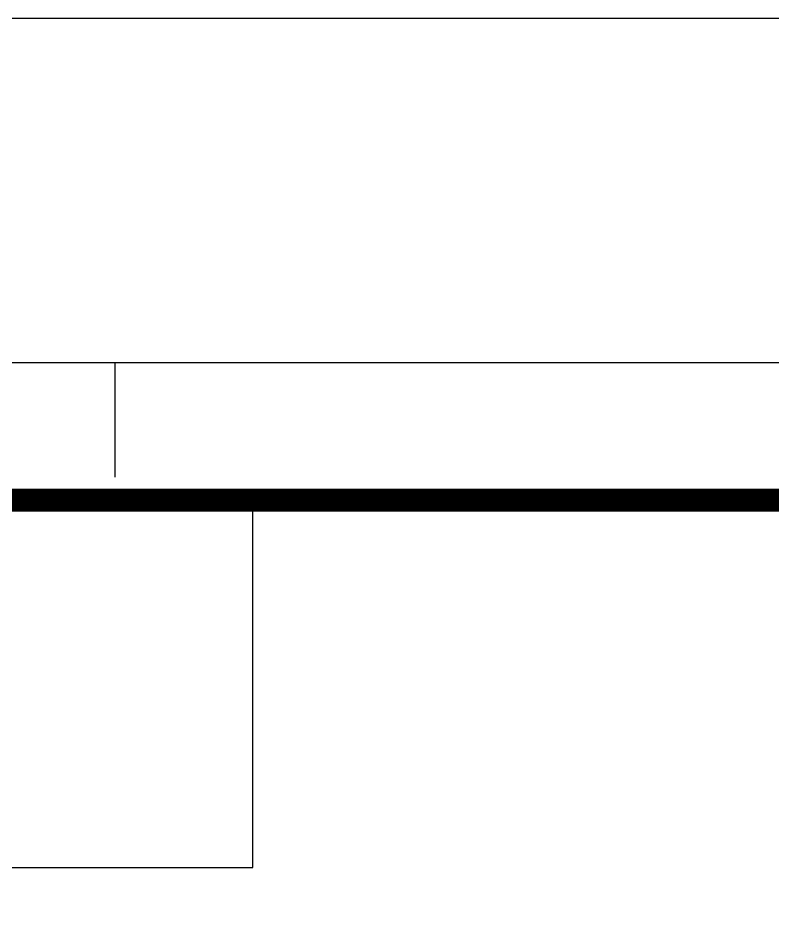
# Model space of a CAD drawing. Header units: inches. Extents: x 0 to 77285, y -118 to 40065.
# Drawn here: x 10847 to 12819, y 33270 to 35640 of the extents above; entities that cross this region are included whole.
import ezdxf

# ---------------------------------------------------------------- set-up
doc = ezdxf.new("R2010")
doc.units = ezdxf.units.IN
doc.header["$LTSCALE"] = 5
doc.header["$MEASUREMENT"] = 0

# ---------------------------------------------------------------- blocks, each defined once
blk = doc.blocks.new('A$C60684f4e')
at = {"color": 2}
blk.add_line((92.5, -10), (92.5, -7.5), dxfattribs=at)
at = {"color": 40}
blk.add_line((95.5, -18.5), (95.5, -10.5), dxfattribs=at)
at = {"color": 2}
blk.add_lwpolyline([(12.5, -289.5), (12.5, -7.5), (412.5, -7.5), (412.5, -289.5)], close=True, dxfattribs=at)
at = {"color": 40, "const_width": 0.5}
blk.add_lwpolyline([(15.5, -286.5), (15.5, -10.5), (409.5, -10.5), (409.5, -286.5)], close=True, dxfattribs=at)
at = {"color": 40}
blk.add_lwpolyline([(15.5, -18.5), (95.5, -18.5)], dxfattribs=at)
at = {"layer": 'Defpoints', "color": 1}
blk.add_lwpolyline([(0, -297), (0, 0), (420, 0), (420, -297)], close=True, dxfattribs=at)

msp = doc.modelspace()

# ---------------------------------------------------------------- block references
at = {"xscale": 120, "yscale": 120, "zscale": 120}
msp.add_blockref('A$C60684f4e', (0, 35640), dxfattribs=at)

doc.saveas('drawing.dxf')
